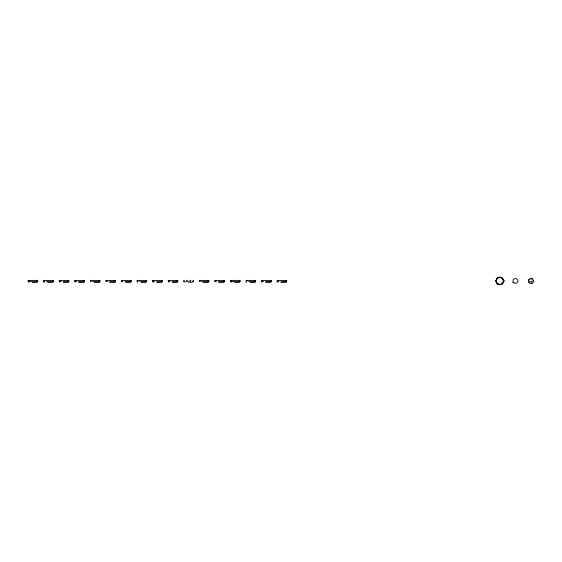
<?xml version="1.0" encoding="UTF-8"?>
<svg xmlns="http://www.w3.org/2000/svg" width="562" height="562" viewBox="0 0 562 562"><rect width="100%" height="100%" fill="white"/><g stroke="black" fill="none" stroke-linecap="round" stroke-linejoin="round"><path stroke-width="0.84" d="M513.099 282.068L513.099 279.834L514.841 278.443L517.019 278.942L517.988 280.951L517.019 282.96L514.841 283.459L514.181 282.503L512.783 282.215M529.741 282.503L528.35 282.215L528.997 280.951M532.762 280.094L532.797 278.668L531.42 279.019M531.42 282.883L530.978 283.578L530.409 283.459M44.061 281.632L44.279 282.426M137.437 281.632L137.655 282.426M246.374 281.632L246.592 282.426M60.148 281.534L60.148 280.368M75.533 281.457L75.666 280.368M114.894 281.379L114.915 280.445M122.404 281.534L122.277 280.389M130.475 280.445L130.3 281.534M145.86 280.368L145.86 281.534M208.312 280.522L208.109 281.534M215.696 281.513L215.731 280.368M223.676 280.368L223.676 281.534M262.306 280.522L262.468 281.534M277.951 281.513L277.986 280.368M44.405 280.445L44.433 281.379M106.661 280.445L106.682 281.379M529.741 279.405L530.331 278.106L531.483 278.759M185.172 282.286L184.659 281.927L185.165 281.337M531.483 283.15L532.797 283.234L532.762 281.808M533.008 279.974L533.9 280.951L533.008 281.927M531.034 281.667L531.785 281.379M28.374 280.389L28.374 281.513M37.57 281.513L37.57 280.389M43.941 280.389L43.941 281.513M53.13 281.513L53.13 280.389M59.579 280.368L59.579 281.534M59.839 281.422L59.621 282.215M68.697 281.513L68.697 280.389M75.062 280.389L75.062 281.513M84.258 281.513L84.258 280.389M90.63 280.389L90.51 281.534L90.51 280.368L100.099 280.522L99.938 281.534L92.632 281.534M106.19 280.389L106.19 281.513M115.386 281.513L115.386 280.389M121.877 281.632L122.383 281.337M130.946 281.513L130.946 280.389M137.318 280.389L137.395 281.534M146.506 281.513L146.506 280.389M152.878 280.389L152.878 281.513M153.215 281.422L153.215 282.426M162.074 281.513L161.996 280.368M168.438 280.389L168.516 281.534M168.776 281.422L168.565 282.215M177.634 281.513L177.634 280.389M183.725 281.379L184.027 280.368L183.922 281.379M199.566 280.389L199.51 281.457M208.762 281.513L208.685 280.368M215.127 280.389L215.204 281.534M224.322 281.513L224.245 280.368M230.694 280.389L230.694 281.513M239.883 281.513L239.805 280.368M246.254 280.389L246.332 281.534M255.45 281.513L255.45 280.389M261.892 280.368L261.892 281.534M262.152 281.422L261.941 282.215M271.01 281.513L270.933 280.368M277.382 280.389L277.459 281.534M286.571 281.513L286.571 280.389M83.612 281.534L83.612 280.368M91.234 280.368L91.072 281.379M99.172 281.534L99.172 280.368M137.887 280.389L137.76 281.379L137.922 280.368M153.482 280.368L153.391 281.457M153.405 280.389L153.328 281.379M161.498 281.513L161.42 280.368M169.043 280.368L168.888 281.379M168.965 280.389L169.092 281.534M177.065 281.513L176.988 280.368M200.135 280.389L200.016 281.379L200.17 280.368M231.221 280.389L231.221 281.513M239.314 281.513L239.391 280.522M246.858 280.368L246.704 281.379M254.797 281.534L254.937 280.445M254.923 281.513L254.874 280.389M270.364 281.534L270.498 280.445M270.484 281.513L270.519 280.522M285.925 281.534L285.925 280.368M286.044 281.513L286.079 280.522M84.075 281.513L84.075 280.389M122.01 280.368L122.01 281.534M528.73 280.951L528.35 279.686L529.573 279.188M29.006 281.337L28.5 281.632L28.711 282.426M32.196 282.51L36.944 282.51L37.45 281.632M47.763 282.51L52.505 282.51L53.088 281.927L52.505 281.337M63.323 282.51L68.065 282.51L68.571 282.215L68.36 281.422M75.694 281.337L75.189 282.215M78.511 282.51L83.633 282.51L84.138 282.215L83.921 281.422M99.741 281.534L99.818 280.389M94.072 282.51L99.193 282.51L99.776 281.927L99.193 281.337M121.75 280.389L121.828 281.534M109.632 282.51L114.753 282.51L115.259 282.215L115.048 281.422M125.572 282.51L130.321 282.51L130.904 281.927L130.609 281.422M141.139 282.51L145.881 282.51L146.387 281.632M156.7 282.51L161.442 282.51L162.025 281.927L161.442 281.337M172.26 282.51L177.009 282.51L177.592 281.927L177.297 281.422M203.008 282.51L208.13 282.51L208.713 281.927L208.13 281.337M218.576 282.51L223.697 282.51L224.196 282.215L223.985 281.422M231.319 281.337L230.813 281.632L231.031 282.426M234.516 282.51L239.257 282.51L239.763 281.632M250.076 282.51L254.818 282.51L255.401 281.927L254.818 281.337M265.636 282.51L270.385 282.51L270.884 282.215L270.673 281.422M278.007 281.337L277.502 282.215M280.824 282.51L285.946 282.51L286.451 282.215L286.234 281.422M495.305 280.621L495.305 281.281M504.402 281.281L504.402 280.621M28.978 280.368L28.866 281.379M36.966 281.534L36.923 280.368M83.654 281.534L83.766 280.522M99.214 281.534L99.249 280.389M37.31 281.534L37.31 280.368M44.201 280.368C44.482 281.864 43.225 281.85 43.822 280.368L53.411 280.522L53.249 281.534L46.323 281.534M59.762 280.368L59.762 281.534M68.438 281.534L68.438 280.368M90.889 280.368L90.728 281.379M106.45 280.368L106.45 281.534M115.126 281.534L115.126 280.368M130.686 281.534L130.686 280.368M146.246 281.534L146.246 280.368M153.138 280.368L153.138 281.534M168.698 280.368L168.698 281.534M177.374 281.534L177.374 280.368M199.826 280.368L199.665 281.379M215.387 280.368L215.387 281.534M224.062 281.534L224.062 280.368M239.623 281.534L239.623 280.368M246.514 280.368C246.795 281.864 245.545 281.85 246.142 280.368L255.724 280.522L255.562 281.534L248.643 281.534M262.075 280.368L262.075 281.534M270.751 281.534L270.751 280.368M286.311 281.534L286.311 280.368M186.233 280.368L187.567 280.368M189.633 280.368L190.968 280.368M61.11 281.534L59.305 281.513L59.249 280.445L68.971 280.522L68.81 281.534L63.211 281.534M76.58 281.534L74.872 281.513L74.809 280.445L84.532 280.522L84.37 281.534L78.624 281.534M107.475 281.534L105.993 281.513L105.937 280.445L115.66 280.522L115.498 281.534L109.555 281.534M122.839 281.534L121.561 281.513L121.497 280.445L131.22 280.522L131.058 281.534L125.115 281.534M137.774 281.534L137.058 281.457L137.121 280.389L146.787 280.522L146.626 281.534L139.798 281.534M154.487 281.534L152.681 281.513L152.625 280.445L162.348 280.522L162.186 281.534L156.707 281.534M170.047 281.534L168.249 281.513L168.186 280.445L177.908 280.522L177.747 281.534L172.148 281.534M186.233 281.534L187.567 281.534M189.633 281.534L190.968 281.534M199.482 281.534L199.454 280.368L209.036 280.522L208.874 281.534L201.568 281.534M216.412 281.534L214.937 281.513L214.874 280.445L224.596 280.522L224.435 281.534L218.492 281.534M263.423 281.534L261.625 281.513L261.562 280.445L271.284 280.522L271.207 281.513L265.524 281.534M278.892 281.534L277.122 281.457L277.122 280.445L286.852 280.522L286.683 281.534L280.944 281.534M189.766 282.51L191.073 282.51M529.692 281.155L530.191 281.731M191.782 282.426L192.478 282.215L192.288 281.422M530.331 283.796L529.573 282.714M68.227 280.445L68.093 281.534L68.206 280.522M193.476 281.379L193.173 280.368L193.279 281.379M188.6 281.337L188.6 282.51M52.638 281.379L52.526 280.368L52.638 281.379M28.121 280.445L28.262 281.534L37.844 281.379L37.682 280.368L28.121 280.445M230.434 280.445L230.575 281.534L240.164 281.379L240.002 280.368L230.434 280.445M497.946 284.253A3.815 3.815 0 0 0 503.664 280.951A3.815 3.815 0 0 0 497.946 277.649A3.815 3.815 0 0 0 497.946 284.253M498.002 284.154A3.695 3.695 0 0 0 503.552 280.951A3.695 3.695 0 0 0 498.002 277.747A3.695 3.695 0 0 0 498.002 284.154M498.122 283.95A3.463 3.463 0 0 0 503.313 280.951A3.463 3.463 0 0 0 498.122 277.951A3.463 3.463 0 0 0 498.122 283.95"/></g></svg>
